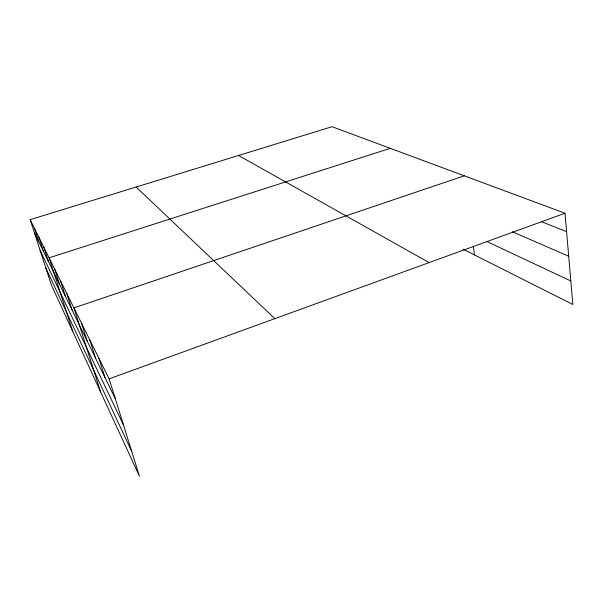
<?xml version="1.0" encoding="UTF-8"?>
<svg xmlns="http://www.w3.org/2000/svg" width="603" height="603" viewBox="0 0 603 603"><rect width="100%" height="100%" fill="white"/><g stroke="black" fill="none" stroke-linecap="round" stroke-linejoin="round"><path stroke-width="0.9" d="M564.996 213.228L332.049 126.705L30.15 219.65L109.113 378.865L564.996 213.228L572.85 304.492L463.142 249.22M464.295 175.82L73.913 307.884L100.588 391.89M390.269 148.33L49.084 257.828L72.79 331.537M541.735 221.776L566.586 231.673M512.294 231.748L568.697 256.237M486.983 241.584L570.83 280.99M238.554 155.491L429.102 262.599M136.105 187.028L274.855 318.648M34.401 232.743L115.279 398.658M40.092 250.275L123.464 424.942M45.858 268.049L131.68 451.33M30.15 219.65L51.368 285.038L139.459 476.295L109.113 378.865M43.831 247.23L48.451 261.574M38.946 237.386L43.439 251.293M34.401 228.22L38.765 241.705M54.579 268.9L59.486 284.201M60.511 280.862L65.569 296.676M66.933 293.812L72.149 310.183M81.518 323.223L87.081 340.816M99.005 358.476L104.952 377.486M89.847 340.017L95.598 358.288M473.393 246.552L474.471 254.926"/></g></svg>
